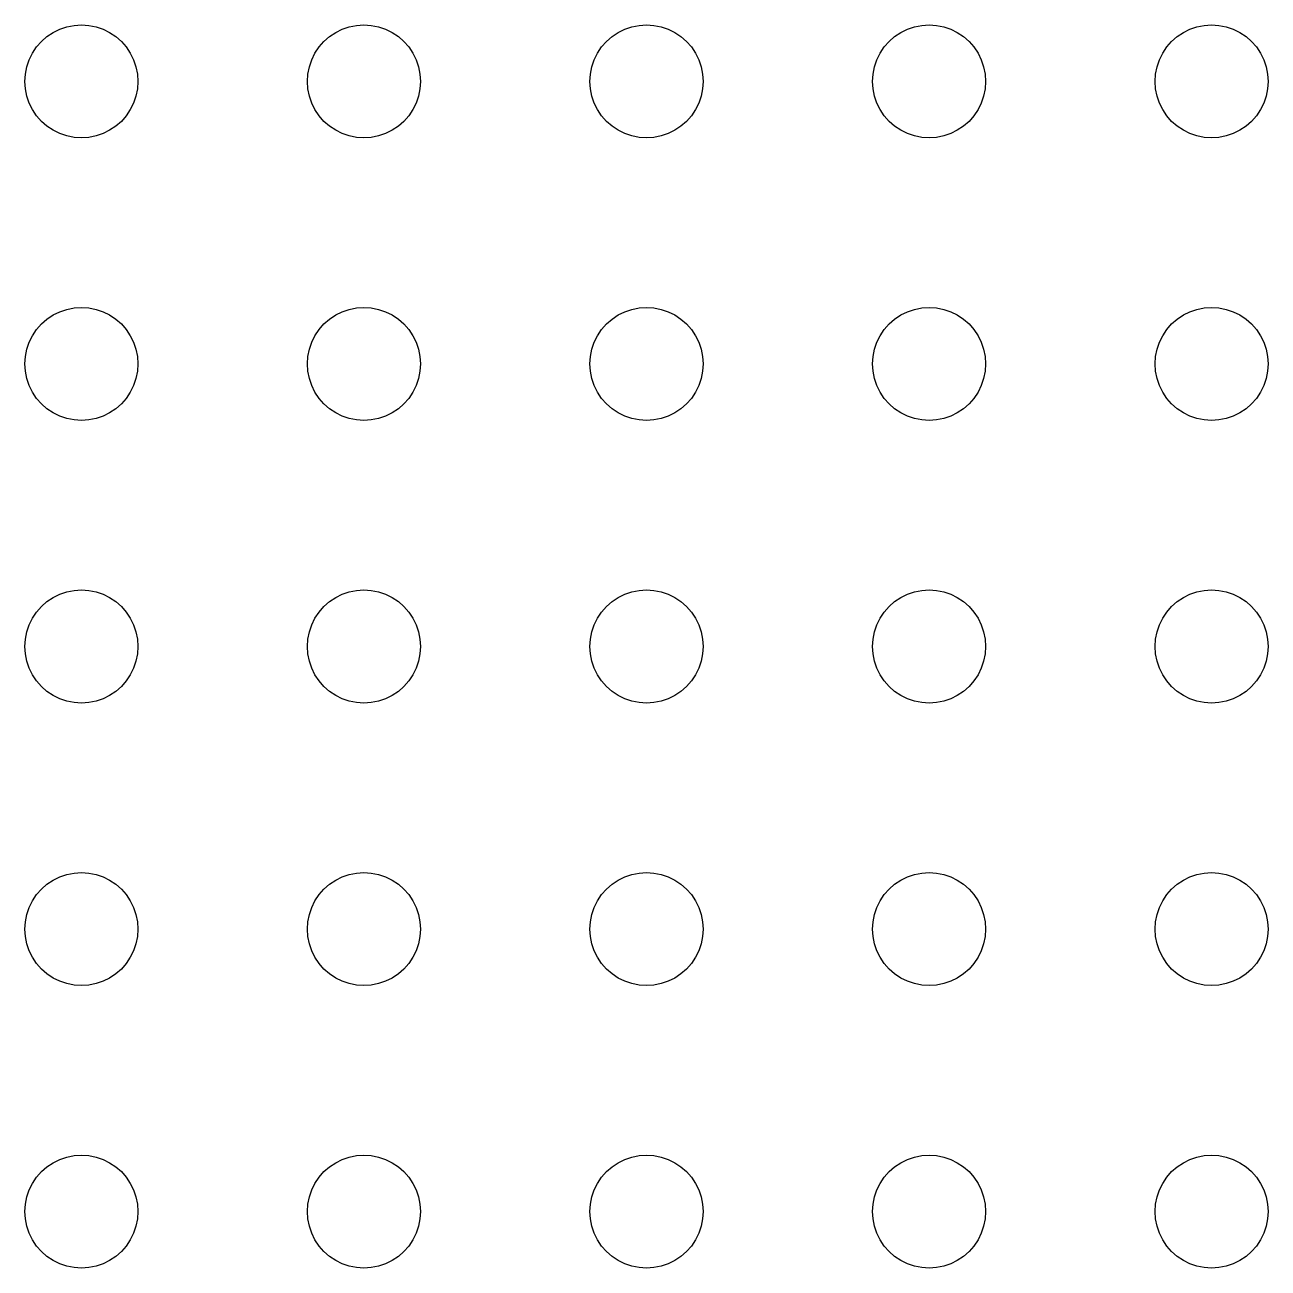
# Model space of a CAD drawing. Header units: metres. Extents: x -156 to 156, y -156 to 156.
# Drawn here: x -3 to 63, y -78 to -12 of the extents above; entities that cross this region are included whole.
import ezdxf

# ---------------------------------------------------------------- set-up
doc = ezdxf.new("R2010")
doc.units = ezdxf.units.M

msp = doc.modelspace()

# ---------------------------------------------------------------- linework, layer by layer
for p, q in [((-1.82628, -12.6199), (-1.5, -12.4019)), ((-1.5, -12.4019), (-1.14804, -12.2283)), ((-1.14804, -12.2283), (-0.77644, -12.1022)), ((-0.77644, -12.1022), (-0.39157, -12.0257)), ((-0.39157, -12.0257), (0, -12)), ((0, -12), (0.39157, -12.0257)), ((0.39157, -12.0257), (0.77644, -12.1022)), ((0.77644, -12.1022), (1.14804, -12.2283)), ((1.14804, -12.2283), (1.5, -12.4019)), ((1.5, -12.4019), (1.82628, -12.6199)), ((13.1737, -12.6199), (13.5, -12.4019)), ((13.5, -12.4019), (13.8519, -12.2283)), ((13.8519, -12.2283), (14.2235, -12.1022)), ((14.2235, -12.1022), (14.6084, -12.0257)), ((14.6084, -12.0257), (15, -12)), ((15, -12), (15.3916, -12.0257)), ((15.3916, -12.0257), (15.7764, -12.1022)), ((15.7764, -12.1022), (16.148, -12.2283)), ((16.148, -12.2283), (16.5, -12.4019)), ((16.5, -12.4019), (16.8263, -12.6199)), ((28.1737, -12.6199), (28.5, -12.4019)), ((28.5, -12.4019), (28.8519, -12.2283)), ((28.8519, -12.2283), (29.2235, -12.1022)), ((29.2235, -12.1022), (29.6084, -12.0257)), ((29.6084, -12.0257), (30, -12)), ((30, -12), (30.3916, -12.0257)), ((30.3916, -12.0257), (30.7764, -12.1022)), ((30.7764, -12.1022), (31.148, -12.2283)), ((31.148, -12.2283), (31.5, -12.4019)), ((31.5, -12.4019), (31.8263, -12.6199)), ((43.1737, -12.6199), (43.5, -12.4019)), ((43.5, -12.4019), (43.8519, -12.2283)), ((43.8519, -12.2283), (44.2235, -12.1022)), ((44.2235, -12.1022), (44.6084, -12.0257)), ((44.6084, -12.0257), (45, -12)), ((45, -12), (45.3916, -12.0257)), ((45.3916, -12.0257), (45.7765, -12.1022)), ((45.7765, -12.1022), (46.148, -12.2283)), ((46.148, -12.2283), (46.5, -12.4019)), ((46.5, -12.4019), (46.8263, -12.6199)), ((58.1737, -12.6199), (58.5, -12.4019)), ((58.5, -12.4019), (58.8519, -12.2283)), ((58.8519, -12.2283), (59.2235, -12.1022)), ((59.2235, -12.1022), (59.6084, -12.0257)), ((59.6084, -12.0257), (60, -12)), ((60, -12), (60.3916, -12.0257)), ((60.3916, -12.0257), (60.7765, -12.1022)), ((60.7765, -12.1022), (61.148, -12.2283)), ((61.148, -12.2283), (61.5, -12.4019)), ((61.5, -12.4019), (61.8263, -12.6199)), ((-2.59807, -13.5), (-2.38005, -13.1737)), ((-2.38005, -13.1737), (-2.12131, -12.8787)), ((-2.12131, -12.8787), (-1.82628, -12.6199)), ((1.82628, -12.6199), (2.12131, -12.8787)), ((2.12131, -12.8787), (2.38005, -13.1737)), ((2.38005, -13.1737), (2.59807, -13.5)), ((12.4019, -13.5), (12.6199, -13.1737)), ((12.6199, -13.1737), (12.8787, -12.8787)), ((12.8787, -12.8787), (13.1737, -12.6199)), ((16.8263, -12.6199), (17.1213, -12.8787)), ((17.1213, -12.8787), (17.3801, -13.1737)), ((17.3801, -13.1737), (17.5981, -13.5)), ((27.4019, -13.5), (27.6199, -13.1737)), ((27.6199, -13.1737), (27.8787, -12.8787)), ((27.8787, -12.8787), (28.1737, -12.6199)), ((31.8263, -12.6199), (32.1213, -12.8787)), ((32.1213, -12.8787), (32.3801, -13.1737)), ((32.3801, -13.1737), (32.5981, -13.5)), ((42.4019, -13.5), (42.6199, -13.1737)), ((42.6199, -13.1737), (42.8787, -12.8787)), ((42.8787, -12.8787), (43.1737, -12.6199)), ((46.8263, -12.6199), (47.1213, -12.8787)), ((47.1213, -12.8787), (47.3801, -13.1737)), ((47.3801, -13.1737), (47.5981, -13.5)), ((57.4019, -13.5), (57.6199, -13.1737)), ((57.6199, -13.1737), (57.8787, -12.8787)), ((57.8787, -12.8787), (58.1737, -12.6199)), ((61.8263, -12.6199), (62.1213, -12.8787)), ((62.1213, -12.8787), (62.3801, -13.1737)), ((62.3801, -13.1737), (62.5981, -13.5)), ((-2.89777, -14.2235), (-2.77164, -13.8519)), ((-2.77164, -13.8519), (-2.59807, -13.5)), ((2.59807, -13.5), (2.77164, -13.8519)), ((2.77164, -13.8519), (2.89777, -14.2235)), ((12.1022, -14.2235), (12.2283, -13.8519)), ((12.2283, -13.8519), (12.4019, -13.5)), ((17.5981, -13.5), (17.7716, -13.8519)), ((17.7716, -13.8519), (17.8978, -14.2235)), ((27.1022, -14.2235), (27.2283, -13.8519)), ((27.2283, -13.8519), (27.4019, -13.5)), ((32.5981, -13.5), (32.7716, -13.8519)), ((32.7716, -13.8519), (32.8978, -14.2235)), ((42.1022, -14.2235), (42.2284, -13.8519)), ((42.2284, -13.8519), (42.4019, -13.5)), ((47.5981, -13.5), (47.7716, -13.8519)), ((47.7716, -13.8519), (47.8978, -14.2235)), ((57.1022, -14.2235), (57.2284, -13.8519)), ((57.2284, -13.8519), (57.4019, -13.5)), ((62.5981, -13.5), (62.7716, -13.8519)), ((62.7716, -13.8519), (62.8978, -14.2235)), ((-2.97432, -14.6084), (-2.89777, -14.2235)), ((2.89777, -14.2235), (2.97432, -14.6084)), ((12.0257, -14.6084), (12.1022, -14.2235)), ((17.8978, -14.2235), (17.9743, -14.6084)), ((27.0257, -14.6084), (27.1022, -14.2235)), ((32.8978, -14.2235), (32.9743, -14.6084)), ((42.0257, -14.6084), (42.1022, -14.2235)), ((47.8978, -14.2235), (47.9743, -14.6084)), ((57.0257, -14.6084), (57.1022, -14.2235)), ((62.8978, -14.2235), (62.9743, -14.6084)), ((-3, -15), (-2.97432, -14.6084)), ((-2.97432, -15.3916), (-3, -15)), ((2.97432, -14.6084), (3, -15)), ((3, -15), (2.97432, -15.3916)), ((12, -15), (12.0257, -14.6084)), ((12.0257, -15.3916), (12, -15)), ((17.9743, -14.6084), (18, -15)), ((18, -15), (17.9743, -15.3916)), ((27, -15), (27.0257, -14.6084)), ((27.0257, -15.3916), (27, -15)), ((32.9743, -14.6084), (33, -15)), ((33, -15), (32.9743, -15.3916)), ((42, -15), (42.0257, -14.6084)), ((42.0257, -15.3916), (42, -15)), ((47.9743, -14.6084), (48, -15)), ((48, -15), (47.9743, -15.3916)), ((57, -15), (57.0257, -14.6084)), ((57.0257, -15.3916), (57, -15)), ((62.9743, -14.6084), (63, -15)), ((63, -15), (62.9743, -15.3916)), ((-2.89777, -15.7764), (-2.97432, -15.3916)), ((-2.77164, -16.148), (-2.89777, -15.7764)), ((2.89777, -15.7764), (2.77164, -16.148)), ((2.97432, -15.3916), (2.89777, -15.7764)), ((12.1022, -15.7764), (12.0257, -15.3916)), ((12.2283, -16.148), (12.1022, -15.7764)), ((17.8978, -15.7764), (17.7716, -16.148)), ((17.9743, -15.3916), (17.8978, -15.7764)), ((27.1022, -15.7764), (27.0257, -15.3916)), ((27.2283, -16.148), (27.1022, -15.7764)), ((32.8978, -15.7764), (32.7716, -16.148)), ((32.9743, -15.3916), (32.8978, -15.7764)), ((42.1022, -15.7764), (42.0257, -15.3916)), ((42.2284, -16.148), (42.1022, -15.7764)), ((47.8978, -15.7764), (47.7716, -16.148)), ((47.9743, -15.3916), (47.8978, -15.7764)), ((57.1022, -15.7764), (57.0257, -15.3916)), ((57.2284, -16.148), (57.1022, -15.7764)), ((62.8978, -15.7764), (62.7716, -16.148)), ((62.9743, -15.3916), (62.8978, -15.7764)), ((-2.59807, -16.5), (-2.77164, -16.148)), ((-2.38005, -16.8263), (-2.59807, -16.5)), ((2.59807, -16.5), (2.38005, -16.8263)), ((2.77164, -16.148), (2.59807, -16.5)), ((12.4019, -16.5), (12.2283, -16.148)), ((12.6199, -16.8263), (12.4019, -16.5)), ((17.5981, -16.5), (17.3801, -16.8263)), ((17.7716, -16.148), (17.5981, -16.5)), ((27.4019, -16.5), (27.2283, -16.148)), ((27.6199, -16.8263), (27.4019, -16.5)), ((32.5981, -16.5), (32.3801, -16.8263)), ((32.7716, -16.148), (32.5981, -16.5)), ((42.4019, -16.5), (42.2284, -16.148)), ((42.6199, -16.8263), (42.4019, -16.5)), ((47.5981, -16.5), (47.3801, -16.8263)), ((47.7716, -16.148), (47.5981, -16.5)), ((57.4019, -16.5), (57.2284, -16.148)), ((57.6199, -16.8263), (57.4019, -16.5)), ((62.5981, -16.5), (62.3801, -16.8263)), ((62.7716, -16.148), (62.5981, -16.5)), ((-2.12131, -17.1213), (-2.38005, -16.8263)), ((-1.82628, -17.3801), (-2.12131, -17.1213)), ((2.12131, -17.1213), (1.82628, -17.3801)), ((2.38005, -16.8263), (2.12131, -17.1213)), ((12.8787, -17.1213), (12.6199, -16.8263)), ((13.1737, -17.3801), (12.8787, -17.1213)), ((17.1213, -17.1213), (16.8263, -17.3801)), ((17.3801, -16.8263), (17.1213, -17.1213)), ((27.8787, -17.1213), (27.6199, -16.8263)), ((28.1737, -17.3801), (27.8787, -17.1213)), ((32.1213, -17.1213), (31.8263, -17.3801)), ((32.3801, -16.8263), (32.1213, -17.1213)), ((42.8787, -17.1213), (42.6199, -16.8263)), ((43.1737, -17.3801), (42.8787, -17.1213)), ((47.1213, -17.1213), (46.8263, -17.3801)), ((47.3801, -16.8263), (47.1213, -17.1213)), ((57.8787, -17.1213), (57.6199, -16.8263)), ((58.1737, -17.3801), (57.8787, -17.1213)), ((62.1213, -17.1213), (61.8263, -17.3801)), ((62.3801, -16.8263), (62.1213, -17.1213)), ((-1.5, -17.5981), (-1.82628, -17.3801)), ((-1.14804, -17.7716), (-1.5, -17.5981)), ((-0.77644, -17.8978), (-1.14804, -17.7716)), ((1.14804, -17.7716), (0.77644, -17.8978)), ((1.5, -17.5981), (1.14804, -17.7716)), ((1.82628, -17.3801), (1.5, -17.5981)), ((13.5, -17.5981), (13.1737, -17.3801)), ((13.8519, -17.7716), (13.5, -17.5981)), ((14.2235, -17.8978), (13.8519, -17.7716)), ((16.148, -17.7716), (15.7764, -17.8978)), ((16.5, -17.5981), (16.148, -17.7716)), ((16.8263, -17.3801), (16.5, -17.5981)), ((28.5, -17.5981), (28.1737, -17.3801)), ((28.8519, -17.7716), (28.5, -17.5981)), ((29.2235, -17.8978), (28.8519, -17.7716)), ((31.148, -17.7716), (30.7764, -17.8978)), ((31.5, -17.5981), (31.148, -17.7716)), ((31.8263, -17.3801), (31.5, -17.5981)), ((43.5, -17.5981), (43.1737, -17.3801)), ((43.8519, -17.7716), (43.5, -17.5981)), ((44.2235, -17.8978), (43.8519, -17.7716)), ((46.148, -17.7716), (45.7765, -17.8978)), ((46.5, -17.5981), (46.148, -17.7716)), ((46.8263, -17.3801), (46.5, -17.5981)), ((58.5, -17.5981), (58.1737, -17.3801)), ((58.8519, -17.7716), (58.5, -17.5981)), ((59.2235, -17.8978), (58.8519, -17.7716)), ((61.148, -17.7716), (60.7765, -17.8978)), ((61.5, -17.5981), (61.148, -17.7716)), ((61.8263, -17.3801), (61.5, -17.5981)), ((-0.39157, -17.9743), (-0.77644, -17.8978)), ((0, -18), (-0.39157, -17.9743)), ((0.39157, -17.9743), (0, -18)), ((0.77644, -17.8978), (0.39157, -17.9743)), ((14.6084, -17.9743), (14.2235, -17.8978)), ((15, -18), (14.6084, -17.9743)), ((15.3916, -17.9743), (15, -18)), ((15.7764, -17.8978), (15.3916, -17.9743)), ((29.6084, -17.9743), (29.2235, -17.8978)), ((30, -18), (29.6084, -17.9743)), ((30.3916, -17.9743), (30, -18)), ((30.7764, -17.8978), (30.3916, -17.9743)), ((44.6084, -17.9743), (44.2235, -17.8978)), ((45, -18), (44.6084, -17.9743)), ((45.3916, -17.9743), (45, -18)), ((45.7765, -17.8978), (45.3916, -17.9743)), ((59.6084, -17.9743), (59.2235, -17.8978)), ((60, -18), (59.6084, -17.9743)), ((60.3916, -17.9743), (60, -18)), ((60.7765, -17.8978), (60.3916, -17.9743)), ((-0.77644, -27.1022), (-0.39157, -27.0257)), ((-0.39157, -27.0257), (0, -27)), ((0, -27), (0.39157, -27.0257)), ((0.39157, -27.0257), (0.77644, -27.1022)), ((14.2235, -27.1022), (14.6084, -27.0257)), ((14.6084, -27.0257), (15, -27)), ((15, -27), (15.3916, -27.0257)), ((15.3916, -27.0257), (15.7764, -27.1022)), ((29.2235, -27.1022), (29.6084, -27.0257)), ((29.6084, -27.0257), (30, -27)), ((30, -27), (30.3916, -27.0257)), ((30.3916, -27.0257), (30.7764, -27.1022)), ((44.2235, -27.1022), (44.6084, -27.0257)), ((44.6084, -27.0257), (45, -27)), ((45, -27), (45.3916, -27.0257)), ((45.3916, -27.0257), (45.7765, -27.1022)), ((59.2235, -27.1022), (59.6084, -27.0257)), ((59.6084, -27.0257), (60, -27)), ((60, -27), (60.3916, -27.0257)), ((60.3916, -27.0257), (60.7765, -27.1022)), ((-2.12131, -27.8787), (-1.82628, -27.6199)), ((-1.82628, -27.6199), (-1.5, -27.4019)), ((-1.5, -27.4019), (-1.14804, -27.2283)), ((-1.14804, -27.2283), (-0.77644, -27.1022)), ((0.77644, -27.1022), (1.14804, -27.2283)), ((1.14804, -27.2283), (1.5, -27.4019)), ((1.5, -27.4019), (1.82628, -27.6199)), ((1.82628, -27.6199), (2.12131, -27.8787)), ((12.8787, -27.8787), (13.1737, -27.6199)), ((13.1737, -27.6199), (13.5, -27.4019)), ((13.5, -27.4019), (13.8519, -27.2283)), ((13.8519, -27.2283), (14.2235, -27.1022)), ((15.7764, -27.1022), (16.148, -27.2283)), ((16.148, -27.2283), (16.5, -27.4019)), ((16.5, -27.4019), (16.8263, -27.6199)), ((16.8263, -27.6199), (17.1213, -27.8787)), ((27.8787, -27.8787), (28.1737, -27.6199)), ((28.1737, -27.6199), (28.5, -27.4019)), ((28.5, -27.4019), (28.8519, -27.2283)), ((28.8519, -27.2283), (29.2235, -27.1022)), ((30.7764, -27.1022), (31.148, -27.2283)), ((31.148, -27.2283), (31.5, -27.4019)), ((31.5, -27.4019), (31.8263, -27.6199)), ((31.8263, -27.6199), (32.1213, -27.8787)), ((42.8787, -27.8787), (43.1737, -27.6199)), ((43.1737, -27.6199), (43.5, -27.4019)), ((43.5, -27.4019), (43.8519, -27.2283)), ((43.8519, -27.2283), (44.2235, -27.1022)), ((45.7765, -27.1022), (46.148, -27.2283)), ((46.148, -27.2283), (46.5, -27.4019)), ((46.5, -27.4019), (46.8263, -27.6199)), ((46.8263, -27.6199), (47.1213, -27.8787)), ((57.8787, -27.8787), (58.1737, -27.6199)), ((58.1737, -27.6199), (58.5, -27.4019)), ((58.5, -27.4019), (58.8519, -27.2283)), ((58.8519, -27.2283), (59.2235, -27.1022)), ((60.7765, -27.1022), (61.148, -27.2283)), ((61.148, -27.2283), (61.5, -27.4019)), ((61.5, -27.4019), (61.8263, -27.6199)), ((61.8263, -27.6199), (62.1213, -27.8787)), ((-2.59807, -28.5), (-2.38005, -28.1737)), ((-2.38005, -28.1737), (-2.12131, -27.8787)), ((2.12131, -27.8787), (2.38005, -28.1737)), ((2.38005, -28.1737), (2.59807, -28.5)), ((12.4019, -28.5), (12.6199, -28.1737)), ((12.6199, -28.1737), (12.8787, -27.8787)), ((17.1213, -27.8787), (17.3801, -28.1737)), ((17.3801, -28.1737), (17.5981, -28.5)), ((27.4019, -28.5), (27.6199, -28.1737)), ((27.6199, -28.1737), (27.8787, -27.8787)), ((32.1213, -27.8787), (32.3801, -28.1737)), ((32.3801, -28.1737), (32.5981, -28.5)), ((42.4019, -28.5), (42.6199, -28.1737)), ((42.6199, -28.1737), (42.8787, -27.8787)), ((47.1213, -27.8787), (47.3801, -28.1737)), ((47.3801, -28.1737), (47.5981, -28.5)), ((57.4019, -28.5), (57.6199, -28.1737)), ((57.6199, -28.1737), (57.8787, -27.8787)), ((62.1213, -27.8787), (62.3801, -28.1737)), ((62.3801, -28.1737), (62.5981, -28.5)), ((-2.89777, -29.2235), (-2.77164, -28.8519)), ((-2.77164, -28.8519), (-2.59807, -28.5)), ((2.59807, -28.5), (2.77164, -28.8519)), ((2.77164, -28.8519), (2.89777, -29.2235)), ((12.1022, -29.2235), (12.2283, -28.8519)), ((12.2283, -28.8519), (12.4019, -28.5)), ((17.5981, -28.5), (17.7716, -28.8519)), ((17.7716, -28.8519), (17.8978, -29.2235)), ((27.1022, -29.2235), (27.2283, -28.8519)), ((27.2283, -28.8519), (27.4019, -28.5)), ((32.5981, -28.5), (32.7716, -28.8519)), ((32.7716, -28.8519), (32.8978, -29.2235)), ((42.1022, -29.2235), (42.2284, -28.8519)), ((42.2284, -28.8519), (42.4019, -28.5)), ((47.5981, -28.5), (47.7716, -28.8519)), ((47.7716, -28.8519), (47.8978, -29.2235)), ((57.1022, -29.2235), (57.2284, -28.8519)), ((57.2284, -28.8519), (57.4019, -28.5)), ((62.5981, -28.5), (62.7716, -28.8519)), ((62.7716, -28.8519), (62.8978, -29.2235)), ((-3, -30), (-2.97432, -29.6084)), ((-2.97432, -29.6084), (-2.89777, -29.2235)), ((2.89777, -29.2235), (2.97432, -29.6084)), ((2.97432, -29.6084), (3, -30)), ((12, -30), (12.0257, -29.6084)), ((12.0257, -29.6084), (12.1022, -29.2235)), ((17.8978, -29.2235), (17.9743, -29.6084)), ((17.9743, -29.6084), (18, -30)), ((27, -30), (27.0257, -29.6084)), ((27.0257, -29.6084), (27.1022, -29.2235)), ((32.8978, -29.2235), (32.9743, -29.6084)), ((32.9743, -29.6084), (33, -30)), ((42, -30), (42.0257, -29.6084)), ((42.0257, -29.6084), (42.1022, -29.2235)), ((47.8978, -29.2235), (47.9743, -29.6084)), ((47.9743, -29.6084), (48, -30)), ((57, -30), (57.0257, -29.6084)), ((57.0257, -29.6084), (57.1022, -29.2235)), ((62.8978, -29.2235), (62.9743, -29.6084)), ((62.9743, -29.6084), (63, -30)), ((-2.97432, -30.3916), (-3, -30)), ((3, -30), (2.97432, -30.3916)), ((12.0257, -30.3916), (12, -30)), ((18, -30), (17.9743, -30.3916)), ((27.0257, -30.3916), (27, -30)), ((33, -30), (32.9743, -30.3916)), ((42.0257, -30.3916), (42, -30)), ((48, -30), (47.9743, -30.3916)), ((57.0257, -30.3916), (57, -30)), ((63, -30), (62.9743, -30.3916)), ((-2.89777, -30.7764), (-2.97432, -30.3916)), ((-2.77164, -31.148), (-2.89777, -30.7764)), ((2.89777, -30.7764), (2.77164, -31.148)), ((2.97432, -30.3916), (2.89777, -30.7764)), ((12.1022, -30.7764), (12.0257, -30.3916)), ((12.2283, -31.148), (12.1022, -30.7764)), ((17.8978, -30.7764), (17.7716, -31.148)), ((17.9743, -30.3916), (17.8978, -30.7764)), ((27.1022, -30.7764), (27.0257, -30.3916)), ((27.2283, -31.148), (27.1022, -30.7764)), ((32.8978, -30.7764), (32.7716, -31.148)), ((32.9743, -30.3916), (32.8978, -30.7764)), ((42.1022, -30.7764), (42.0257, -30.3916)), ((42.2284, -31.148), (42.1022, -30.7764)), ((47.8978, -30.7764), (47.7716, -31.148)), ((47.9743, -30.3916), (47.8978, -30.7764)), ((57.1022, -30.7764), (57.0257, -30.3916)), ((57.2284, -31.148), (57.1022, -30.7764)), ((62.8978, -30.7764), (62.7716, -31.148)), ((62.9743, -30.3916), (62.8978, -30.7764)), ((-2.59807, -31.5), (-2.77164, -31.148)), ((-2.38005, -31.8263), (-2.59807, -31.5)), ((2.59807, -31.5), (2.38005, -31.8263)), ((2.77164, -31.148), (2.59807, -31.5)), ((12.4019, -31.5), (12.2283, -31.148)), ((12.6199, -31.8263), (12.4019, -31.5)), ((17.5981, -31.5), (17.3801, -31.8263)), ((17.7716, -31.148), (17.5981, -31.5)), ((27.4019, -31.5), (27.2283, -31.148)), ((27.6199, -31.8263), (27.4019, -31.5)), ((32.5981, -31.5), (32.3801, -31.8263)), ((32.7716, -31.148), (32.5981, -31.5)), ((42.4019, -31.5), (42.2284, -31.148)), ((42.6199, -31.8263), (42.4019, -31.5)), ((47.5981, -31.5), (47.3801, -31.8263)), ((47.7716, -31.148), (47.5981, -31.5)), ((57.4019, -31.5), (57.2284, -31.148)), ((57.6199, -31.8263), (57.4019, -31.5)), ((62.5981, -31.5), (62.3801, -31.8263)), ((62.7716, -31.148), (62.5981, -31.5)), ((-2.12131, -32.1213), (-2.38005, -31.8263)), ((-1.82628, -32.3801), (-2.12131, -32.1213)), ((2.12131, -32.1213), (1.82628, -32.3801)), ((2.38005, -31.8263), (2.12131, -32.1213)), ((12.8787, -32.1213), (12.6199, -31.8263)), ((13.1737, -32.3801), (12.8787, -32.1213)), ((17.1213, -32.1213), (16.8263, -32.3801)), ((17.3801, -31.8263), (17.1213, -32.1213)), ((27.8787, -32.1213), (27.6199, -31.8263)), ((28.1737, -32.3801), (27.8787, -32.1213)), ((32.1213, -32.1213), (31.8263, -32.3801)), ((32.3801, -31.8263), (32.1213, -32.1213)), ((42.8787, -32.1213), (42.6199, -31.8263)), ((43.1737, -32.3801), (42.8787, -32.1213)), ((47.1213, -32.1213), (46.8263, -32.3801)), ((47.3801, -31.8263), (47.1213, -32.1213)), ((57.8787, -32.1213), (57.6199, -31.8263)), ((58.1737, -32.3801), (57.8787, -32.1213)), ((62.1213, -32.1213), (61.8263, -32.3801)), ((62.3801, -31.8263), (62.1213, -32.1213)), ((-1.5, -32.5981), (-1.82628, -32.3801)), ((-1.14804, -32.7716), (-1.5, -32.5981)), ((-0.77644, -32.8978), (-1.14804, -32.7716)), ((-0.39157, -32.9743), (-0.77644, -32.8978)), ((0, -33), (-0.39157, -32.9743)), ((0.39157, -32.9743), (0, -33)), ((0.77644, -32.8978), (0.39157, -32.9743)), ((1.14804, -32.7716), (0.77644, -32.8978)), ((1.5, -32.5981), (1.14804, -32.7716)), ((1.82628, -32.3801), (1.5, -32.5981)), ((13.5, -32.5981), (13.1737, -32.3801)), ((13.8519, -32.7716), (13.5, -32.5981)), ((14.2235, -32.8978), (13.8519, -32.7716)), ((14.6084, -32.9743), (14.2235, -32.8978)), ((15, -33), (14.6084, -32.9743)), ((15.3916, -32.9743), (15, -33)), ((15.7764, -32.8978), (15.3916, -32.9743)), ((16.148, -32.7716), (15.7764, -32.8978)), ((16.5, -32.5981), (16.148, -32.7716)), ((16.8263, -32.3801), (16.5, -32.5981)), ((28.5, -32.5981), (28.1737, -32.3801)), ((28.8519, -32.7716), (28.5, -32.5981)), ((29.2235, -32.8978), (28.8519, -32.7716)), ((29.6084, -32.9743), (29.2235, -32.8978)), ((30, -33), (29.6084, -32.9743)), ((30.3916, -32.9743), (30, -33)), ((30.7764, -32.8978), (30.3916, -32.9743)), ((31.148, -32.7716), (30.7764, -32.8978)), ((31.5, -32.5981), (31.148, -32.7716)), ((31.8263, -32.3801), (31.5, -32.5981)), ((43.5, -32.5981), (43.1737, -32.3801)), ((43.8519, -32.7716), (43.5, -32.5981)), ((44.2235, -32.8978), (43.8519, -32.7716)), ((44.6084, -32.9743), (44.2235, -32.8978)), ((45, -33), (44.6084, -32.9743)), ((45.3916, -32.9743), (45, -33)), ((45.7765, -32.8978), (45.3916, -32.9743)), ((46.148, -32.7716), (45.7765, -32.8978)), ((46.5, -32.5981), (46.148, -32.7716)), ((46.8263, -32.3801), (46.5, -32.5981)), ((58.5, -32.5981), (58.1737, -32.3801)), ((58.8519, -32.7716), (58.5, -32.5981)), ((59.2235, -32.8978), (58.8519, -32.7716)), ((59.6084, -32.9743), (59.2235, -32.8978)), ((60, -33), (59.6084, -32.9743)), ((60.3916, -32.9743), (60, -33)), ((60.7765, -32.8978), (60.3916, -32.9743)), ((61.148, -32.7716), (60.7765, -32.8978)), ((61.5, -32.5981), (61.148, -32.7716)), ((61.8263, -32.3801), (61.5, -32.5981)), ((-1.5, -42.4019), (-1.14804, -42.2284)), ((-1.14804, -42.2284), (-0.77644, -42.1022)), ((-0.77644, -42.1022), (-0.39157, -42.0257)), ((-0.39157, -42.0257), (0, -42)), ((0, -42), (0.39157, -42.0257)), ((0.39157, -42.0257), (0.77644, -42.1022)), ((0.77644, -42.1022), (1.14804, -42.2284)), ((1.14804, -42.2284), (1.5, -42.4019)), ((13.5, -42.4019), (13.8519, -42.2284)), ((13.8519, -42.2284), (14.2235, -42.1022)), ((14.2235, -42.1022), (14.6084, -42.0257)), ((14.6084, -42.0257), (15, -42)), ((15, -42), (15.3916, -42.0257)), ((15.3916, -42.0257), (15.7764, -42.1022)), ((15.7764, -42.1022), (16.148, -42.2284)), ((16.148, -42.2284), (16.5, -42.4019)), ((28.5, -42.4019), (28.8519, -42.2284)), ((28.8519, -42.2284), (29.2235, -42.1022)), ((29.2235, -42.1022), (29.6084, -42.0257)), ((29.6084, -42.0257), (30, -42)), ((30, -42), (30.3916, -42.0257)), ((30.3916, -42.0257), (30.7764, -42.1022)), ((30.7764, -42.1022), (31.148, -42.2284)), ((31.148, -42.2284), (31.5, -42.4019)), ((43.5, -42.4019), (43.8519, -42.2284)), ((43.8519, -42.2284), (44.2235, -42.1022)), ((44.2235, -42.1022), (44.6084, -42.0257)), ((44.6084, -42.0257), (45, -42)), ((45, -42), (45.3916, -42.0257)), ((45.3916, -42.0257), (45.7765, -42.1022)), ((45.7765, -42.1022), (46.148, -42.2284)), ((46.148, -42.2284), (46.5, -42.4019)), ((58.5, -42.4019), (58.8519, -42.2284)), ((58.8519, -42.2284), (59.2235, -42.1022)), ((59.2235, -42.1022), (59.6084, -42.0257)), ((59.6084, -42.0257), (60, -42)), ((60, -42), (60.3916, -42.0257)), ((60.3916, -42.0257), (60.7765, -42.1022)), ((60.7765, -42.1022), (61.148, -42.2284)), ((61.148, -42.2284), (61.5, -42.4019)), ((-2.38005, -43.1737), (-2.12131, -42.8787)), ((-2.12131, -42.8787), (-1.82628, -42.6199)), ((-1.82628, -42.6199), (-1.5, -42.4019)), ((1.5, -42.4019), (1.82628, -42.6199)), ((1.82628, -42.6199), (2.12131, -42.8787)), ((2.12131, -42.8787), (2.38005, -43.1737)), ((12.6199, -43.1737), (12.8787, -42.8787)), ((12.8787, -42.8787), (13.1737, -42.6199)), ((13.1737, -42.6199), (13.5, -42.4019)), ((16.5, -42.4019), (16.8263, -42.6199)), ((16.8263, -42.6199), (17.1213, -42.8787)), ((17.1213, -42.8787), (17.3801, -43.1737)), ((27.6199, -43.1737), (27.8787, -42.8787)), ((27.8787, -42.8787), (28.1737, -42.6199)), ((28.1737, -42.6199), (28.5, -42.4019)), ((31.5, -42.4019), (31.8263, -42.6199)), ((31.8263, -42.6199), (32.1213, -42.8787)), ((32.1213, -42.8787), (32.3801, -43.1737)), ((42.6199, -43.1737), (42.8787, -42.8787)), ((42.8787, -42.8787), (43.1737, -42.6199)), ((43.1737, -42.6199), (43.5, -42.4019)), ((46.5, -42.4019), (46.8263, -42.6199)), ((46.8263, -42.6199), (47.1213, -42.8787)), ((47.1213, -42.8787), (47.3801, -43.1737)), ((57.6199, -43.1737), (57.8787, -42.8787)), ((57.8787, -42.8787), (58.1737, -42.6199)), ((58.1737, -42.6199), (58.5, -42.4019)), ((61.5, -42.4019), (61.8263, -42.6199)), ((61.8263, -42.6199), (62.1213, -42.8787)), ((62.1213, -42.8787), (62.3801, -43.1737)), ((-2.77164, -43.8519), (-2.59807, -43.5)), ((-2.59807, -43.5), (-2.38005, -43.1737)), ((2.38005, -43.1737), (2.59807, -43.5)), ((2.59807, -43.5), (2.77164, -43.8519)), ((12.2283, -43.8519), (12.4019, -43.5)), ((12.4019, -43.5), (12.6199, -43.1737)), ((17.3801, -43.1737), (17.5981, -43.5)), ((17.5981, -43.5), (17.7716, -43.8519)), ((27.2283, -43.8519), (27.4019, -43.5)), ((27.4019, -43.5), (27.6199, -43.1737)), ((32.3801, -43.1737), (32.5981, -43.5)), ((32.5981, -43.5), (32.7716, -43.8519)), ((42.2284, -43.8519), (42.4019, -43.5)), ((42.4019, -43.5), (42.6199, -43.1737)), ((47.3801, -43.1737), (47.5981, -43.5)), ((47.5981, -43.5), (47.7716, -43.8519)), ((57.2284, -43.8519), (57.4019, -43.5)), ((57.4019, -43.5), (57.6199, -43.1737)), ((62.3801, -43.1737), (62.5981, -43.5)), ((62.5981, -43.5), (62.7716, -43.8519)), ((-2.89777, -44.2235), (-2.77164, -43.8519)), ((2.77164, -43.8519), (2.89777, -44.2235)), ((12.1022, -44.2235), (12.2283, -43.8519)), ((17.7716, -43.8519), (17.8978, -44.2235)), ((27.1022, -44.2235), (27.2283, -43.8519)), ((32.7716, -43.8519), (32.8978, -44.2235)), ((42.1022, -44.2235), (42.2284, -43.8519)), ((47.7716, -43.8519), (47.8978, -44.2235)), ((57.1022, -44.2235), (57.2284, -43.8519)), ((62.7716, -43.8519), (62.8978, -44.2235)), ((-3, -45), (-2.97432, -44.6084)), ((-2.97432, -44.6084), (-2.89777, -44.2235)), ((2.89777, -44.2235), (2.97432, -44.6084)), ((2.97432, -44.6084), (3, -45)), ((12, -45), (12.0257, -44.6084)), ((12.0257, -44.6084), (12.1022, -44.2235)), ((17.8978, -44.2235), (17.9743, -44.6084)), ((17.9743, -44.6084), (18, -45)), ((27, -45), (27.0257, -44.6084)), ((27.0257, -44.6084), (27.1022, -44.2235)), ((32.8978, -44.2235), (32.9743, -44.6084)), ((32.9743, -44.6084), (33, -45)), ((42, -45), (42.0257, -44.6084)), ((42.0257, -44.6084), (42.1022, -44.2235)), ((47.8978, -44.2235), (47.9743, -44.6084)), ((47.9743, -44.6084), (48, -45)), ((57, -45), (57.0257, -44.6084)), ((57.0257, -44.6084), (57.1022, -44.2235)), ((62.8978, -44.2235), (62.9743, -44.6084)), ((62.9743, -44.6084), (63, -45)), ((-2.97432, -45.3916), (-3, -45)), ((-2.89777, -45.7765), (-2.97432, -45.3916)), ((2.97432, -45.3916), (2.89777, -45.7765)), ((3, -45), (2.97432, -45.3916)), ((12.0257, -45.3916), (12, -45)), ((12.1022, -45.7765), (12.0257, -45.3916)), ((17.9743, -45.3916), (17.8978, -45.7765)), ((18, -45), (17.9743, -45.3916)), ((27.0257, -45.3916), (27, -45)), ((27.1022, -45.7765), (27.0257, -45.3916)), ((32.9743, -45.3916), (32.8978, -45.7765)), ((33, -45), (32.9743, -45.3916)), ((42.0257, -45.3916), (42, -45)), ((42.1022, -45.7765), (42.0257, -45.3916)), ((47.9743, -45.3916), (47.8978, -45.7765)), ((48, -45), (47.9743, -45.3916)), ((57.0257, -45.3916), (57, -45)), ((57.1022, -45.7765), (57.0257, -45.3916)), ((62.9743, -45.3916), (62.8978, -45.7765)), ((63, -45), (62.9743, -45.3916)), ((-2.77164, -46.148), (-2.89777, -45.7765)), ((-2.59807, -46.5), (-2.77164, -46.148)), ((2.77164, -46.148), (2.59807, -46.5)), ((2.89777, -45.7765), (2.77164, -46.148)), ((12.2283, -46.148), (12.1022, -45.7765)), ((12.4019, -46.5), (12.2283, -46.148)), ((17.7716, -46.148), (17.5981, -46.5)), ((17.8978, -45.7765), (17.7716, -46.148)), ((27.2283, -46.148), (27.1022, -45.7765)), ((27.4019, -46.5), (27.2283, -46.148)), ((32.7716, -46.148), (32.5981, -46.5)), ((32.8978, -45.7765), (32.7716, -46.148)), ((42.2284, -46.148), (42.1022, -45.7765)), ((42.4019, -46.5), (42.2284, -46.148)), ((47.7716, -46.148), (47.5981, -46.5)), ((47.8978, -45.7765), (47.7716, -46.148)), ((57.2284, -46.148), (57.1022, -45.7765)), ((57.4019, -46.5), (57.2284, -46.148)), ((62.7716, -46.148), (62.5981, -46.5)), ((62.8978, -45.7765), (62.7716, -46.148)), ((-2.38005, -46.8263), (-2.59807, -46.5)), ((-2.12131, -47.1213), (-2.38005, -46.8263)), ((2.38005, -46.8263), (2.12131, -47.1213)), ((2.59807, -46.5), (2.38005, -46.8263)), ((12.6199, -46.8263), (12.4019, -46.5)), ((12.8787, -47.1213), (12.6199, -46.8263)), ((17.3801, -46.8263), (17.1213, -47.1213)), ((17.5981, -46.5), (17.3801, -46.8263)), ((27.6199, -46.8263), (27.4019, -46.5)), ((27.8787, -47.1213), (27.6199, -46.8263)), ((32.3801, -46.8263), (32.1213, -47.1213)), ((32.5981, -46.5), (32.3801, -46.8263)), ((42.6199, -46.8263), (42.4019, -46.5)), ((42.8787, -47.1213), (42.6199, -46.8263)), ((47.3801, -46.8263), (47.1213, -47.1213)), ((47.5981, -46.5), (47.3801, -46.8263)), ((57.6199, -46.8263), (57.4019, -46.5)), ((57.8787, -47.1213), (57.6199, -46.8263)), ((62.3801, -46.8263), (62.1213, -47.1213)), ((62.5981, -46.5), (62.3801, -46.8263)), ((-1.82628, -47.3801), (-2.12131, -47.1213)), ((-1.5, -47.5981), (-1.82628, -47.3801)), ((1.82628, -47.3801), (1.5, -47.5981)), ((2.12131, -47.1213), (1.82628, -47.3801)), ((13.1737, -47.3801), (12.8787, -47.1213)), ((13.5, -47.5981), (13.1737, -47.3801)), ((16.8263, -47.3801), (16.5, -47.5981)), ((17.1213, -47.1213), (16.8263, -47.3801)), ((28.1737, -47.3801), (27.8787, -47.1213)), ((28.5, -47.5981), (28.1737, -47.3801)), ((31.8263, -47.3801), (31.5, -47.5981)), ((32.1213, -47.1213), (31.8263, -47.3801)), ((43.1737, -47.3801), (42.8787, -47.1213)), ((43.5, -47.5981), (43.1737, -47.3801)), ((46.8263, -47.3801), (46.5, -47.5981)), ((47.1213, -47.1213), (46.8263, -47.3801)), ((58.1737, -47.3801), (57.8787, -47.1213)), ((58.5, -47.5981), (58.1737, -47.3801)), ((61.8263, -47.3801), (61.5, -47.5981)), ((62.1213, -47.1213), (61.8263, -47.3801)), ((-1.14804, -47.7716), (-1.5, -47.5981)), ((-0.77644, -47.8978), (-1.14804, -47.7716)), ((-0.39157, -47.9743), (-0.77644, -47.8978)), ((0, -48), (-0.39157, -47.9743)), ((0.39157, -47.9743), (0, -48)), ((0.77644, -47.8978), (0.39157, -47.9743)), ((1.14804, -47.7716), (0.77644, -47.8978)), ((1.5, -47.5981), (1.14804, -47.7716)), ((13.8519, -47.7716), (13.5, -47.5981)), ((14.2235, -47.8978), (13.8519, -47.7716)), ((14.6084, -47.9743), (14.2235, -47.8978)), ((15, -48), (14.6084, -47.9743)), ((15.3916, -47.9743), (15, -48)), ((15.7764, -47.8978), (15.3916, -47.9743)), ((16.148, -47.7716), (15.7764, -47.8978)), ((16.5, -47.5981), (16.148, -47.7716)), ((28.8519, -47.7716), (28.5, -47.5981)), ((29.2235, -47.8978), (28.8519, -47.7716)), ((29.6084, -47.9743), (29.2235, -47.8978)), ((30, -48), (29.6084, -47.9743)), ((30.3916, -47.9743), (30, -48)), ((30.7764, -47.8978), (30.3916, -47.9743)), ((31.148, -47.7716), (30.7764, -47.8978)), ((31.5, -47.5981), (31.148, -47.7716)), ((43.8519, -47.7716), (43.5, -47.5981)), ((44.2235, -47.8978), (43.8519, -47.7716)), ((44.6084, -47.9743), (44.2235, -47.8978)), ((45, -48), (44.6084, -47.9743)), ((45.3916, -47.9743), (45, -48)), ((45.7765, -47.8978), (45.3916, -47.9743)), ((46.148, -47.7716), (45.7765, -47.8978)), ((46.5, -47.5981), (46.148, -47.7716)), ((58.8519, -47.7716), (58.5, -47.5981)), ((59.2235, -47.8978), (58.8519, -47.7716)), ((59.6084, -47.9743), (59.2235, -47.8978)), ((60, -48), (59.6084, -47.9743)), ((60.3916, -47.9743), (60, -48)), ((60.7765, -47.8978), (60.3916, -47.9743)), ((61.148, -47.7716), (60.7765, -47.8978)), ((61.5, -47.5981), (61.148, -47.7716)), ((-1.82628, -57.6199), (-1.5, -57.4019)), ((-1.5, -57.4019), (-1.14804, -57.2284)), ((-1.14804, -57.2284), (-0.77644, -57.1022)), ((-0.77644, -57.1022), (-0.39157, -57.0257)), ((-0.39157, -57.0257), (0, -57)), ((0, -57), (0.39157, -57.0257)), ((0.39157, -57.0257), (0.77644, -57.1022)), ((0.77644, -57.1022), (1.14804, -57.2284)), ((1.14804, -57.2284), (1.5, -57.4019)), ((1.5, -57.4019), (1.82628, -57.6199)), ((13.1737, -57.6199), (13.5, -57.4019)), ((13.5, -57.4019), (13.8519, -57.2284)), ((13.8519, -57.2284), (14.2235, -57.1022)), ((14.2235, -57.1022), (14.6084, -57.0257)), ((14.6084, -57.0257), (15, -57)), ((15, -57), (15.3916, -57.0257)), ((15.3916, -57.0257), (15.7764, -57.1022)), ((15.7764, -57.1022), (16.148, -57.2284)), ((16.148, -57.2284), (16.5, -57.4019)), ((16.5, -57.4019), (16.8263, -57.6199)), ((28.1737, -57.6199), (28.5, -57.4019)), ((28.5, -57.4019), (28.8519, -57.2284)), ((28.8519, -57.2284), (29.2235, -57.1022)), ((29.2235, -57.1022), (29.6084, -57.0257)), ((29.6084, -57.0257), (30, -57)), ((30, -57), (30.3916, -57.0257)), ((30.3916, -57.0257), (30.7764, -57.1022)), ((30.7764, -57.1022), (31.148, -57.2284)), ((31.148, -57.2284), (31.5, -57.4019)), ((31.5, -57.4019), (31.8263, -57.6199)), ((43.1737, -57.6199), (43.5, -57.4019)), ((43.5, -57.4019), (43.8519, -57.2284)), ((43.8519, -57.2284), (44.2235, -57.1022)), ((44.2235, -57.1022), (44.6084, -57.0257)), ((44.6084, -57.0257), (45, -57)), ((45, -57), (45.3916, -57.0257)), ((45.3916, -57.0257), (45.7765, -57.1022)), ((45.7765, -57.1022), (46.148, -57.2284)), ((46.148, -57.2284), (46.5, -57.4019)), ((46.5, -57.4019), (46.8263, -57.6199)), ((58.1737, -57.6199), (58.5, -57.4019)), ((58.5, -57.4019), (58.8519, -57.2284)), ((58.8519, -57.2284), (59.2235, -57.1022)), ((59.2235, -57.1022), (59.6084, -57.0257)), ((59.6084, -57.0257), (60, -57)), ((60, -57), (60.3916, -57.0257)), ((60.3916, -57.0257), (60.7765, -57.1022)), ((60.7765, -57.1022), (61.148, -57.2284)), ((61.148, -57.2284), (61.5, -57.4019)), ((61.5, -57.4019), (61.8263, -57.6199)), ((-2.38005, -58.1737), (-2.12131, -57.8787)), ((-2.12131, -57.8787), (-1.82628, -57.6199)), ((1.82628, -57.6199), (2.12131, -57.8787)), ((2.12131, -57.8787), (2.38005, -58.1737)), ((12.6199, -58.1737), (12.8787, -57.8787)), ((12.8787, -57.8787), (13.1737, -57.6199)), ((16.8263, -57.6199), (17.1213, -57.8787)), ((17.1213, -57.8787), (17.3801, -58.1737)), ((27.6199, -58.1737), (27.8787, -57.8787)), ((27.8787, -57.8787), (28.1737, -57.6199)), ((31.8263, -57.6199), (32.1213, -57.8787)), ((32.1213, -57.8787), (32.3801, -58.1737)), ((42.6199, -58.1737), (42.8787, -57.8787)), ((42.8787, -57.8787), (43.1737, -57.6199)), ((46.8263, -57.6199), (47.1213, -57.8787)), ((47.1213, -57.8787), (47.3801, -58.1737)), ((57.6199, -58.1737), (57.8787, -57.8787)), ((57.8787, -57.8787), (58.1737, -57.6199)), ((61.8263, -57.6199), (62.1213, -57.8787)), ((62.1213, -57.8787), (62.3801, -58.1737)), ((-2.77164, -58.8519), (-2.59807, -58.5)), ((-2.59807, -58.5), (-2.38005, -58.1737)), ((2.38005, -58.1737), (2.59807, -58.5)), ((2.59807, -58.5), (2.77164, -58.8519)), ((12.2283, -58.8519), (12.4019, -58.5)), ((12.4019, -58.5), (12.6199, -58.1737)), ((17.3801, -58.1737), (17.5981, -58.5)), ((17.5981, -58.5), (17.7716, -58.8519)), ((27.2283, -58.8519), (27.4019, -58.5)), ((27.4019, -58.5), (27.6199, -58.1737)), ((32.3801, -58.1737), (32.5981, -58.5)), ((32.5981, -58.5), (32.7716, -58.8519)), ((42.2284, -58.8519), (42.4019, -58.5)), ((42.4019, -58.5), (42.6199, -58.1737)), ((47.3801, -58.1737), (47.5981, -58.5)), ((47.5981, -58.5), (47.7716, -58.8519)), ((57.2284, -58.8519), (57.4019, -58.5)), ((57.4019, -58.5), (57.6199, -58.1737)), ((62.3801, -58.1737), (62.5981, -58.5)), ((62.5981, -58.5), (62.7716, -58.8519)), ((-2.97432, -59.6084), (-2.89777, -59.2235)), ((-2.89777, -59.2235), (-2.77164, -58.8519)), ((2.77164, -58.8519), (2.89777, -59.2235)), ((2.89777, -59.2235), (2.97432, -59.6084)), ((12.0257, -59.6084), (12.1022, -59.2235)), ((12.1022, -59.2235), (12.2283, -58.8519)), ((17.7716, -58.8519), (17.8978, -59.2235)), ((17.8978, -59.2235), (17.9743, -59.6084)), ((27.0257, -59.6084), (27.1022, -59.2235)), ((27.1022, -59.2235), (27.2283, -58.8519)), ((32.7716, -58.8519), (32.8978, -59.2235)), ((32.8978, -59.2235), (32.9743, -59.6084)), ((42.0257, -59.6084), (42.1022, -59.2235)), ((42.1022, -59.2235), (42.2284, -58.8519)), ((47.7716, -58.8519), (47.8978, -59.2235)), ((47.8978, -59.2235), (47.9743, -59.6084)), ((57.0257, -59.6084), (57.1022, -59.2235)), ((57.1022, -59.2235), (57.2284, -58.8519)), ((62.7716, -58.8519), (62.8978, -59.2235)), ((62.8978, -59.2235), (62.9743, -59.6084)), ((-3, -60), (-2.97432, -59.6084)), ((-2.97432, -60.3916), (-3, -60)), ((2.97432, -59.6084), (3, -60)), ((3, -60), (2.97432, -60.3916)), ((12, -60), (12.0257, -59.6084)), ((12.0257, -60.3916), (12, -60)), ((17.9743, -59.6084), (18, -60)), ((18, -60), (17.9743, -60.3916)), ((27, -60), (27.0257, -59.6084)), ((27.0257, -60.3916), (27, -60)), ((32.9743, -59.6084), (33, -60)), ((33, -60), (32.9743, -60.3916)), ((42, -60), (42.0257, -59.6084)), ((42.0257, -60.3916), (42, -60)), ((47.9743, -59.6084), (48, -60)), ((48, -60), (47.9743, -60.3916)), ((57, -60), (57.0257, -59.6084)), ((57.0257, -60.3916), (57, -60)), ((62.9743, -59.6084), (63, -60)), ((63, -60), (62.9743, -60.3916)), ((-2.89777, -60.7765), (-2.97432, -60.3916)), ((2.97432, -60.3916), (2.89777, -60.7765)), ((12.1022, -60.7765), (12.0257, -60.3916)), ((17.9743, -60.3916), (17.8978, -60.7765)), ((27.1022, -60.7765), (27.0257, -60.3916)), ((32.9743, -60.3916), (32.8978, -60.7765)), ((42.1022, -60.7765), (42.0257, -60.3916)), ((47.9743, -60.3916), (47.8978, -60.7765)), ((57.1022, -60.7765), (57.0257, -60.3916)), ((62.9743, -60.3916), (62.8978, -60.7765)), ((-2.77164, -61.148), (-2.89777, -60.7765)), ((-2.59807, -61.5), (-2.77164, -61.148)), ((2.77164, -61.148), (2.59807, -61.5)), ((2.89777, -60.7765), (2.77164, -61.148)), ((12.2283, -61.148), (12.1022, -60.7765)), ((12.4019, -61.5), (12.2283, -61.148)), ((17.7716, -61.148), (17.5981, -61.5)), ((17.8978, -60.7765), (17.7716, -61.148)), ((27.2283, -61.148), (27.1022, -60.7765)), ((27.4019, -61.5), (27.2283, -61.148)), ((32.7716, -61.148), (32.5981, -61.5)), ((32.8978, -60.7765), (32.7716, -61.148)), ((42.2284, -61.148), (42.1022, -60.7765)), ((42.4019, -61.5), (42.2284, -61.148)), ((47.7716, -61.148), (47.5981, -61.5)), ((47.8978, -60.7765), (47.7716, -61.148)), ((57.2284, -61.148), (57.1022, -60.7765)), ((57.4019, -61.5), (57.2284, -61.148)), ((62.7716, -61.148), (62.5981, -61.5)), ((62.8978, -60.7765), (62.7716, -61.148)), ((-2.38005, -61.8263), (-2.59807, -61.5)), ((-2.12131, -62.1213), (-2.38005, -61.8263)), ((2.38005, -61.8263), (2.12131, -62.1213)), ((2.59807, -61.5), (2.38005, -61.8263)), ((12.6199, -61.8263), (12.4019, -61.5)), ((12.8787, -62.1213), (12.6199, -61.8263)), ((17.3801, -61.8263), (17.1213, -62.1213)), ((17.5981, -61.5), (17.3801, -61.8263)), ((27.6199, -61.8263), (27.4019, -61.5)), ((27.8787, -62.1213), (27.6199, -61.8263)), ((32.3801, -61.8263), (32.1213, -62.1213)), ((32.5981, -61.5), (32.3801, -61.8263)), ((42.6199, -61.8263), (42.4019, -61.5)), ((42.8787, -62.1213), (42.6199, -61.8263)), ((47.3801, -61.8263), (47.1213, -62.1213)), ((47.5981, -61.5), (47.3801, -61.8263)), ((57.6199, -61.8263), (57.4019, -61.5)), ((57.8787, -62.1213), (57.6199, -61.8263)), ((62.3801, -61.8263), (62.1213, -62.1213)), ((62.5981, -61.5), (62.3801, -61.8263)), ((-1.82628, -62.3801), (-2.12131, -62.1213)), ((-1.5, -62.5981), (-1.82628, -62.3801)), ((-1.14804, -62.7716), (-1.5, -62.5981)), ((1.5, -62.5981), (1.14804, -62.7716)), ((1.82628, -62.3801), (1.5, -62.5981)), ((2.12131, -62.1213), (1.82628, -62.3801)), ((13.1737, -62.3801), (12.8787, -62.1213)), ((13.5, -62.5981), (13.1737, -62.3801)), ((13.8519, -62.7716), (13.5, -62.5981)), ((16.5, -62.5981), (16.148, -62.7716)), ((16.8263, -62.3801), (16.5, -62.5981)), ((17.1213, -62.1213), (16.8263, -62.3801)), ((28.1737, -62.3801), (27.8787, -62.1213)), ((28.5, -62.5981), (28.1737, -62.3801)), ((28.8519, -62.7716), (28.5, -62.5981)), ((31.5, -62.5981), (31.148, -62.7716)), ((31.8263, -62.3801), (31.5, -62.5981)), ((32.1213, -62.1213), (31.8263, -62.3801)), ((43.1737, -62.3801), (42.8787, -62.1213)), ((43.5, -62.5981), (43.1737, -62.3801)), ((43.8519, -62.7716), (43.5, -62.5981)), ((46.5, -62.5981), (46.148, -62.7716)), ((46.8263, -62.3801), (46.5, -62.5981)), ((47.1213, -62.1213), (46.8263, -62.3801)), ((58.1737, -62.3801), (57.8787, -62.1213)), ((58.5, -62.5981), (58.1737, -62.3801)), ((58.8519, -62.7716), (58.5, -62.5981)), ((61.5, -62.5981), (61.148, -62.7716)), ((61.8263, -62.3801), (61.5, -62.5981)), ((62.1213, -62.1213), (61.8263, -62.3801)), ((-0.77644, -62.8978), (-1.14804, -62.7716)), ((-0.39157, -62.9743), (-0.77644, -62.8978)), ((0, -63), (-0.39157, -62.9743)), ((0.39157, -62.9743), (0, -63)), ((0.77644, -62.8978), (0.39157, -62.9743)), ((1.14804, -62.7716), (0.77644, -62.8978)), ((14.2235, -62.8978), (13.8519, -62.7716)), ((14.6084, -62.9743), (14.2235, -62.8978)), ((15, -63), (14.6084, -62.9743)), ((15.3916, -62.9743), (15, -63)), ((15.7764, -62.8978), (15.3916, -62.9743)), ((16.148, -62.7716), (15.7764, -62.8978)), ((29.2235, -62.8978), (28.8519, -62.7716)), ((29.6084, -62.9743), (29.2235, -62.8978)), ((30, -63), (29.6084, -62.9743)), ((30.3916, -62.9743), (30, -63)), ((30.7764, -62.8978), (30.3916, -62.9743)), ((31.148, -62.7716), (30.7764, -62.8978)), ((44.2235, -62.8978), (43.8519, -62.7716)), ((44.6084, -62.9743), (44.2235, -62.8978)), ((45, -63), (44.6084, -62.9743)), ((45.3916, -62.9743), (45, -63)), ((45.7765, -62.8978), (45.3916, -62.9743)), ((46.148, -62.7716), (45.7765, -62.8978)), ((59.2235, -62.8978), (58.8519, -62.7716)), ((59.6084, -62.9743), (59.2235, -62.8978)), ((60, -63), (59.6084, -62.9743)), ((60.3916, -62.9743), (60, -63)), ((60.7765, -62.8978), (60.3916, -62.9743)), ((61.148, -62.7716), (60.7765, -62.8978)), ((-1.82628, -72.6199), (-1.5, -72.4019)), ((-1.5, -72.4019), (-1.14804, -72.2284)), ((-1.14804, -72.2284), (-0.77644, -72.1022)), ((-0.77644, -72.1022), (-0.39157, -72.0257)), ((-0.39157, -72.0257), (0, -72)), ((0, -72), (0.39157, -72.0257)), ((0.39157, -72.0257), (0.77644, -72.1022)), ((0.77644, -72.1022), (1.14804, -72.2284)), ((1.14804, -72.2284), (1.5, -72.4019)), ((1.5, -72.4019), (1.82628, -72.6199)), ((13.1737, -72.6199), (13.5, -72.4019)), ((13.5, -72.4019), (13.8519, -72.2284)), ((13.8519, -72.2284), (14.2235, -72.1022)), ((14.2235, -72.1022), (14.6084, -72.0257)), ((14.6084, -72.0257), (15, -72)), ((15, -72), (15.3916, -72.0257)), ((15.3916, -72.0257), (15.7764, -72.1022)), ((15.7764, -72.1022), (16.148, -72.2284)), ((16.148, -72.2284), (16.5, -72.4019)), ((16.5, -72.4019), (16.8263, -72.6199)), ((28.1737, -72.6199), (28.5, -72.4019)), ((28.5, -72.4019), (28.8519, -72.2284)), ((28.8519, -72.2284), (29.2235, -72.1022)), ((29.2235, -72.1022), (29.6084, -72.0257)), ((29.6084, -72.0257), (30, -72)), ((30, -72), (30.3916, -72.0257)), ((30.3916, -72.0257), (30.7764, -72.1022)), ((30.7764, -72.1022), (31.148, -72.2284)), ((31.148, -72.2284), (31.5, -72.4019)), ((31.5, -72.4019), (31.8263, -72.6199)), ((43.1737, -72.6199), (43.5, -72.4019)), ((43.5, -72.4019), (43.8519, -72.2284)), ((43.8519, -72.2284), (44.2235, -72.1022)), ((44.2235, -72.1022), (44.6084, -72.0257)), ((44.6084, -72.0257), (45, -72)), ((45, -72), (45.3916, -72.0257)), ((45.3916, -72.0257), (45.7765, -72.1022)), ((45.7765, -72.1022), (46.148, -72.2284)), ((46.148, -72.2284), (46.5, -72.4019)), ((46.5, -72.4019), (46.8263, -72.6199)), ((58.1737, -72.6199), (58.5, -72.4019)), ((58.5, -72.4019), (58.8519, -72.2284)), ((58.8519, -72.2284), (59.2235, -72.1022)), ((59.2235, -72.1022), (59.6084, -72.0257)), ((59.6084, -72.0257), (60, -72)), ((60, -72), (60.3916, -72.0257)), ((60.3916, -72.0257), (60.7765, -72.1022)), ((60.7765, -72.1022), (61.148, -72.2284)), ((61.148, -72.2284), (61.5, -72.4019)), ((61.5, -72.4019), (61.8263, -72.6199)), ((-2.59807, -73.5), (-2.38005, -73.1737)), ((-2.38005, -73.1737), (-2.12131, -72.8787)), ((-2.12131, -72.8787), (-1.82628, -72.6199)), ((1.82628, -72.6199), (2.12131, -72.8787)), ((2.12131, -72.8787), (2.38005, -73.1737)), ((2.38005, -73.1737), (2.59807, -73.5)), ((12.4019, -73.5), (12.6199, -73.1737)), ((12.6199, -73.1737), (12.8787, -72.8787)), ((12.8787, -72.8787), (13.1737, -72.6199)), ((16.8263, -72.6199), (17.1213, -72.8787)), ((17.1213, -72.8787), (17.3801, -73.1737)), ((17.3801, -73.1737), (17.5981, -73.5)), ((27.4019, -73.5), (27.6199, -73.1737)), ((27.6199, -73.1737), (27.8787, -72.8787)), ((27.8787, -72.8787), (28.1737, -72.6199)), ((31.8263, -72.6199), (32.1213, -72.8787)), ((32.1213, -72.8787), (32.3801, -73.1737)), ((32.3801, -73.1737), (32.5981, -73.5)), ((42.4019, -73.5), (42.6199, -73.1737)), ((42.6199, -73.1737), (42.8787, -72.8787)), ((42.8787, -72.8787), (43.1737, -72.6199)), ((46.8263, -72.6199), (47.1213, -72.8787)), ((47.1213, -72.8787), (47.3801, -73.1737)), ((47.3801, -73.1737), (47.5981, -73.5)), ((57.4019, -73.5), (57.6199, -73.1737)), ((57.6199, -73.1737), (57.8787, -72.8787)), ((57.8787, -72.8787), (58.1737, -72.6199)), ((61.8263, -72.6199), (62.1213, -72.8787)), ((62.1213, -72.8787), (62.3801, -73.1737)), ((62.3801, -73.1737), (62.5981, -73.5)), ((-2.89777, -74.2235), (-2.77164, -73.8519)), ((-2.77164, -73.8519), (-2.59807, -73.5)), ((2.59807, -73.5), (2.77164, -73.8519)), ((2.77164, -73.8519), (2.89777, -74.2235)), ((12.1022, -74.2235), (12.2283, -73.8519)), ((12.2283, -73.8519), (12.4019, -73.5)), ((17.5981, -73.5), (17.7716, -73.8519)), ((17.7716, -73.8519), (17.8978, -74.2235)), ((27.1022, -74.2235), (27.2283, -73.8519)), ((27.2283, -73.8519), (27.4019, -73.5)), ((32.5981, -73.5), (32.7716, -73.8519)), ((32.7716, -73.8519), (32.8978, -74.2235)), ((42.1022, -74.2235), (42.2284, -73.8519)), ((42.2284, -73.8519), (42.4019, -73.5)), ((47.5981, -73.5), (47.7716, -73.8519)), ((47.7716, -73.8519), (47.8978, -74.2235)), ((57.1022, -74.2235), (57.2284, -73.8519)), ((57.2284, -73.8519), (57.4019, -73.5)), ((62.5981, -73.5), (62.7716, -73.8519)), ((62.7716, -73.8519), (62.8978, -74.2235)), ((-2.97432, -74.6084), (-2.89777, -74.2235)), ((2.89777, -74.2235), (2.97432, -74.6084)), ((12.0257, -74.6084), (12.1022, -74.2235)), ((17.8978, -74.2235), (17.9743, -74.6084)), ((27.0257, -74.6084), (27.1022, -74.2235)), ((32.8978, -74.2235), (32.9743, -74.6084)), ((42.0257, -74.6084), (42.1022, -74.2235)), ((47.8978, -74.2235), (47.9743, -74.6084)), ((57.0257, -74.6084), (57.1022, -74.2235)), ((62.8978, -74.2235), (62.9743, -74.6084)), ((-3, -75), (-2.97432, -74.6084)), ((-2.97432, -75.3916), (-3, -75)), ((2.97432, -74.6084), (3, -75)), ((3, -75), (2.97432, -75.3916)), ((12, -75), (12.0257, -74.6084)), ((12.0257, -75.3916), (12, -75)), ((17.9743, -74.6084), (18, -75)), ((18, -75), (17.9743, -75.3916)), ((27, -75), (27.0257, -74.6084)), ((27.0257, -75.3916), (27, -75)), ((32.9743, -74.6084), (33, -75)), ((33, -75), (32.9743, -75.3916)), ((42, -75), (42.0257, -74.6084)), ((42.0257, -75.3916), (42, -75)), ((47.9743, -74.6084), (48, -75)), ((48, -75), (47.9743, -75.3916)), ((57, -75), (57.0257, -74.6084)), ((57.0257, -75.3916), (57, -75)), ((62.9743, -74.6084), (63, -75)), ((63, -75), (62.9743, -75.3916)), ((-2.89777, -75.7765), (-2.97432, -75.3916)), ((-2.77164, -76.148), (-2.89777, -75.7765)), ((2.89777, -75.7765), (2.77164, -76.148)), ((2.97432, -75.3916), (2.89777, -75.7765)), ((12.1022, -75.7765), (12.0257, -75.3916)), ((12.2283, -76.148), (12.1022, -75.7765)), ((17.8978, -75.7765), (17.7716, -76.148)), ((17.9743, -75.3916), (17.8978, -75.7765)), ((27.1022, -75.7765), (27.0257, -75.3916)), ((27.2283, -76.148), (27.1022, -75.7765)), ((32.8978, -75.7765), (32.7716, -76.148)), ((32.9743, -75.3916), (32.8978, -75.7765)), ((42.1022, -75.7765), (42.0257, -75.3916)), ((42.2284, -76.148), (42.1022, -75.7765)), ((47.8978, -75.7765), (47.7716, -76.148)), ((47.9743, -75.3916), (47.8978, -75.7765)), ((57.1022, -75.7765), (57.0257, -75.3916)), ((57.2284, -76.148), (57.1022, -75.7765)), ((62.8978, -75.7765), (62.7716, -76.148)), ((62.9743, -75.3916), (62.8978, -75.7765)), ((-2.59807, -76.5), (-2.77164, -76.148)), ((-2.38005, -76.8263), (-2.59807, -76.5)), ((2.59807, -76.5), (2.38005, -76.8263)), ((2.77164, -76.148), (2.59807, -76.5)), ((12.4019, -76.5), (12.2283, -76.148)), ((12.6199, -76.8263), (12.4019, -76.5)), ((17.5981, -76.5), (17.3801, -76.8263)), ((17.7716, -76.148), (17.5981, -76.5)), ((27.4019, -76.5), (27.2283, -76.148)), ((27.6199, -76.8263), (27.4019, -76.5)), ((32.5981, -76.5), (32.3801, -76.8263)), ((32.7716, -76.148), (32.5981, -76.5)), ((42.4019, -76.5), (42.2284, -76.148)), ((42.6199, -76.8263), (42.4019, -76.5)), ((47.5981, -76.5), (47.3801, -76.8263)), ((47.7716, -76.148), (47.5981, -76.5)), ((57.4019, -76.5), (57.2284, -76.148)), ((57.6199, -76.8263), (57.4019, -76.5)), ((62.5981, -76.5), (62.3801, -76.8263)), ((62.7716, -76.148), (62.5981, -76.5)), ((-2.12131, -77.1213), (-2.38005, -76.8263)), ((-1.82628, -77.3801), (-2.12131, -77.1213)), ((2.12131, -77.1213), (1.82628, -77.3801)), ((2.38005, -76.8263), (2.12131, -77.1213)), ((12.8787, -77.1213), (12.6199, -76.8263)), ((13.1737, -77.3801), (12.8787, -77.1213)), ((17.1213, -77.1213), (16.8263, -77.3801)), ((17.3801, -76.8263), (17.1213, -77.1213)), ((27.8787, -77.1213), (27.6199, -76.8263)), ((28.1737, -77.3801), (27.8787, -77.1213)), ((32.1213, -77.1213), (31.8263, -77.3801)), ((32.3801, -76.8263), (32.1213, -77.1213)), ((42.8787, -77.1213), (42.6199, -76.8263)), ((43.1737, -77.3801), (42.8787, -77.1213)), ((47.1213, -77.1213), (46.8263, -77.3801)), ((47.3801, -76.8263), (47.1213, -77.1213)), ((57.8787, -77.1213), (57.6199, -76.8263)), ((58.1737, -77.3801), (57.8787, -77.1213)), ((62.1213, -77.1213), (61.8263, -77.3801)), ((62.3801, -76.8263), (62.1213, -77.1213)), ((-1.5, -77.5981), (-1.82628, -77.3801)), ((-1.14804, -77.7716), (-1.5, -77.5981)), ((-0.77644, -77.8978), (-1.14804, -77.7716)), ((1.14804, -77.7716), (0.77644, -77.8978)), ((1.5, -77.5981), (1.14804, -77.7716)), ((1.82628, -77.3801), (1.5, -77.5981)), ((13.5, -77.5981), (13.1737, -77.3801)), ((13.8519, -77.7716), (13.5, -77.5981)), ((14.2235, -77.8978), (13.8519, -77.7716)), ((16.148, -77.7716), (15.7764, -77.8978)), ((16.5, -77.5981), (16.148, -77.7716)), ((16.8263, -77.3801), (16.5, -77.5981)), ((28.5, -77.5981), (28.1737, -77.3801)), ((28.8519, -77.7716), (28.5, -77.5981)), ((29.2235, -77.8978), (28.8519, -77.7716)), ((31.148, -77.7716), (30.7764, -77.8978)), ((31.5, -77.5981), (31.148, -77.7716)), ((31.8263, -77.3801), (31.5, -77.5981)), ((43.5, -77.5981), (43.1737, -77.3801)), ((43.8519, -77.7716), (43.5, -77.5981)), ((44.2235, -77.8978), (43.8519, -77.7716)), ((46.148, -77.7716), (45.7765, -77.8978)), ((46.5, -77.5981), (46.148, -77.7716)), ((46.8263, -77.3801), (46.5, -77.5981)), ((58.5, -77.5981), (58.1737, -77.3801)), ((58.8519, -77.7716), (58.5, -77.5981)), ((59.2235, -77.8978), (58.8519, -77.7716)), ((61.148, -77.7716), (60.7765, -77.8978)), ((61.5, -77.5981), (61.148, -77.7716)), ((61.8263, -77.3801), (61.5, -77.5981)), ((-0.39157, -77.9743), (-0.77644, -77.8978)), ((0, -78), (-0.39157, -77.9743)), ((0.39157, -77.9743), (0, -78)), ((0.77644, -77.8978), (0.39157, -77.9743)), ((14.6084, -77.9743), (14.2235, -77.8978)), ((15, -78), (14.6084, -77.9743)), ((15.3916, -77.9743), (15, -78)), ((15.7764, -77.8978), (15.3916, -77.9743)), ((29.6084, -77.9743), (29.2235, -77.8978)), ((30, -78), (29.6084, -77.9743)), ((30.3916, -77.9743), (30, -78)), ((30.7764, -77.8978), (30.3916, -77.9743)), ((44.6084, -77.9743), (44.2235, -77.8978)), ((45, -78), (44.6084, -77.9743)), ((45.3916, -77.9743), (45, -78)), ((45.7765, -77.8978), (45.3916, -77.9743)), ((59.6084, -77.9743), (59.2235, -77.8978)), ((60, -78), (59.6084, -77.9743)), ((60.3916, -77.9743), (60, -78)), ((60.7765, -77.8978), (60.3916, -77.9743))]:
    msp.add_line(p, q)

doc.saveas('drawing.dxf')
